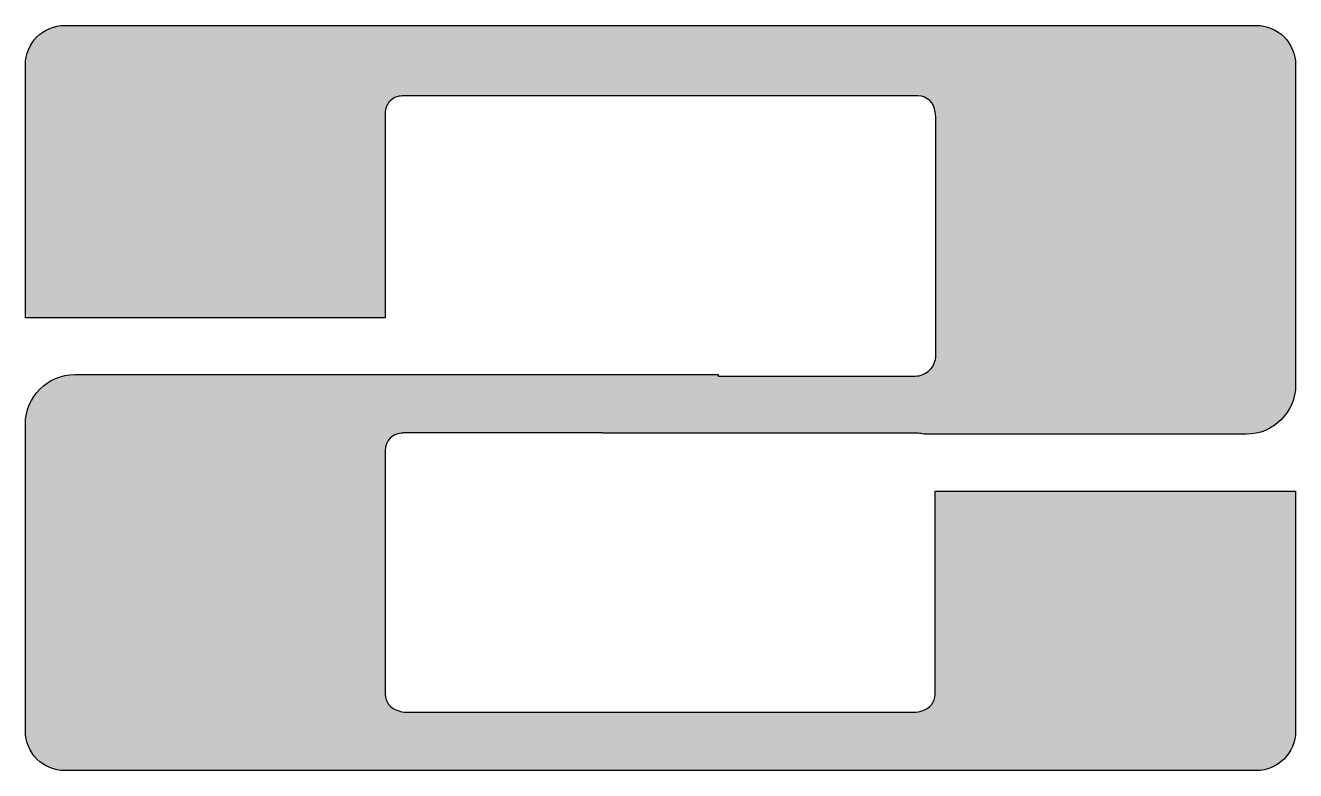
# Model space of a CAD drawing. Extents: x 0 to 6.82, y 0 to 4.
import ezdxf

# ---------------------------------------------------------------- set-up
doc = ezdxf.new("R2010")
doc.units = 0
doc.header["$MEASUREMENT"] = 0
doc.layers.get('0').update_dxf_attribs({"linetype": 'CONTINUOUS'})

msp = doc.modelspace()

# ---------------------------------------------------------------- hatches: boundary and pattern name
msp.add_hatch(color=7).paths.add_polyline_path([(4.8216, 1.8071, 0.084083), (4.7915, 1.8122), (3.1004, 1.8122), (3.1004, 1.8151), (2.0437, 1.8151, 0.058569), (2.0178, 1.8121, 0.39639), (1.9319, 1.7207), (1.9319, 1.7034), (1.932, 0.4273), (1.9319, 0.4122, 0.355026), (2.0047, 0.3226, 0.089509), (2.0437, 0.3156), (4.7715, 0.3156, 0.09045), (4.8109, 0.3228, 0.352867), (4.883, 0.4122), (4.883, 0.4215, 0.012877), (4.8832, 0.4273), (4.8832, 1.502), (6.8172, 1.502), (6.8172, 0.213, -0.414213), (6.6059, 0.0017), (0.213, 0.0017, -0.414214), (0.0017, 0.213), (0.0017, 1.8618, -0.414201), (0.2671, 2.1273), (3.7185, 2.1273), (3.7185, 2.1193), (4.7752, 2.1193, 0.414214), (4.8869, 2.231), (4.8869, 3.5072, 0.067262), (4.8829, 3.5368, 0.396687), (4.7915, 3.6228), (2.0234, 3.6228, 0.414214), (1.9319, 3.5313), (1.9319, 2.4324), (0.0017, 2.4324), (0.0017, 3.7903, -0.414214), (0.213, 4.0017), (6.6059, 4.0017, -0.414214), (6.8172, 3.7903), (6.8172, 2.0726, -0.414201), (6.5518, 1.8071)])

# ---------------------------------------------------------------- linework, layer by layer
at = {"color": 7, "linetype": 'CONTINUOUS'}
msp.add_lwpolyline([(4.8216, 1.8071, 0.084083), (4.7915, 1.8122), (3.1004, 1.8122), (3.1004, 1.8151), (2.0437, 1.8151, 0.058569), (2.0178, 1.8121, 0.39639), (1.9319, 1.7207), (1.9319, 1.7034), (1.932, 0.4273), (1.9319, 0.4122, 0.355026), (2.0047, 0.3226, 0.089509), (2.0437, 0.3156), (4.7715, 0.3156, 0.09045), (4.8109, 0.3228, 0.352867), (4.883, 0.4122), (4.883, 0.4215, 0.012877), (4.8832, 0.4273), (4.8832, 1.502), (6.8172, 1.502), (6.8172, 0.213, -0.414213), (6.6059, 0.0017), (0.213, 0.0017, -0.414214), (0.0017, 0.213), (0.0017, 1.8618, -0.414201), (0.2671, 2.1273), (3.7185, 2.1273), (3.7185, 2.1193), (4.7752, 2.1193, 0.414214), (4.8869, 2.231), (4.8869, 3.5072, 0.067262), (4.8829, 3.5368, 0.396687), (4.7915, 3.6228), (2.0234, 3.6228, 0.414214), (1.9319, 3.5313), (1.9319, 2.4324), (0.0017, 2.4324), (0.0017, 3.7903, -0.414214), (0.213, 4.0017), (6.6059, 4.0017, -0.414214), (6.8172, 3.7903), (6.8172, 2.0726, -0.414201), (6.5518, 1.8071)], format="xyb", close=True, dxfattribs=at)

doc.saveas('drawing.dxf')
